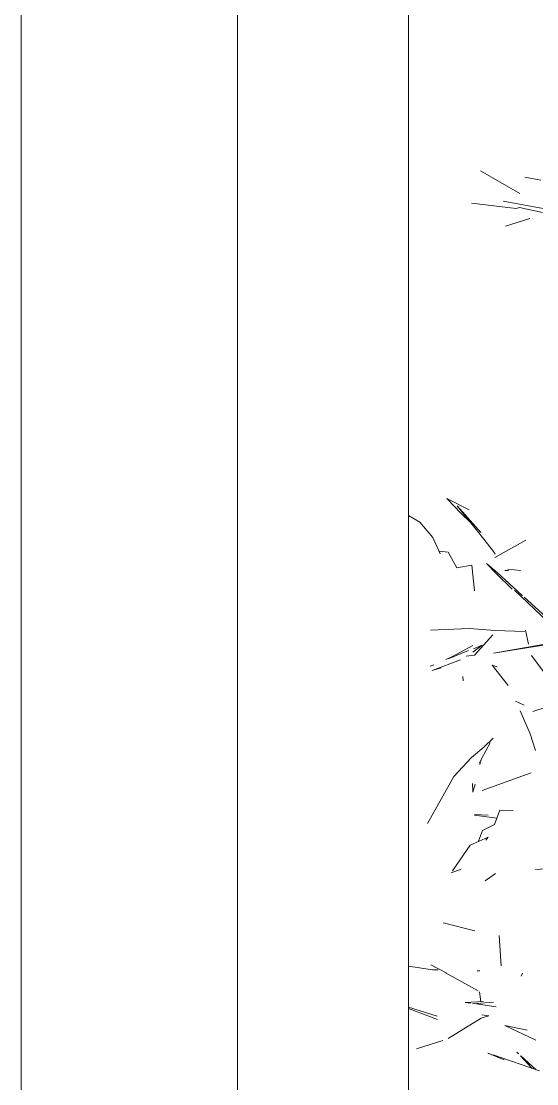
# Model space of a CAD drawing. Header units: millimetres. Extents: x -67152 to -48359, y -6192 to 21191.
# Drawn here: x -65188.3 to -65037.5, y 1510.4 to 1820.8 of the extents above; entities that cross this region are included whole.
import ezdxf

# ---------------------------------------------------------------- set-up
doc = ezdxf.new("R2010")
doc.units = ezdxf.units.MM
for name, color, linetype, lineweight in [('A-FLOR', 192, 'Continuous', 18), ('G-IMPT', 8, 'Continuous', 9), ('I-FURN', 30, 'Continuous', 9), ('L-PLNT', 71, 'Continuous', 9)]:
    doc.layers.add(name, color=color, linetype=linetype, lineweight=lineweight)

# ---------------------------------------------------------------- blocks, each defined once
blk = doc.blocks.new('PM_001 - PM_001-3564975-Nivel 1 Oficinas')
at = {"layer": 'I-FURN'}
for p, q in [((1850, 400), (1850, -1856.04)), ((1900, -1856.04), (1900, 400))]:
    blk.add_line(p, q, dxfattribs=at)
blk = doc.blocks.new('JARDIN VERTICAL_02 - JARDIN VERTICAL_02-3564986-Nivel 1 Oficinas')
at = {"layer": 'G-IMPT'}
for p, q in [((-285.74, -130.2), (-284.77, -144.36)), ((-353.44, -135.64), (-364.34, -147.63)), ((-347.96, -156.58), (-351.61, -136.24)), ((-347.96, -156.58), (-351.27, -136.04)), ((-338.91, -139.25), (-347.3, -145.54)), ((-477.74, -141.03), (-480.05, -153.78)), ((-478.16, -148.96), (-476.73, -142.29)), ((-366.4, -150.43), (-357.07, -140.65)), ((-330.96, -145.14), (-332.27, -141.2)), ((-324.46, -145.84), (-331.18, -148.79)), ((-324.46, -145.84), (-319.61, -144.32)), ((-313.02, -145.61), (-307.89, -159.93)), ((-234.93, -144.27), (-239.21, -153.32)), ((-225.99, -143.19), (-230.63, -156.67)), ((-226.76, -145.42), (-230.4, -148.76)), ((-226.32, -144.13), (-230.39, -148.57)), ((-482.27, -148.87), (-488.94, -160.43)), ((-478.16, -148.96), (-477.87, -149.95)), ((-474.98, -145.98), (-472.77, -153.12)), ((-375.98, -156.2), (-381.01, -147.16)), ((-372.16, -148.76), (-372.52, -152.42)), ((-364.75, -148.09), (-366.24, -149.73)), ((-354.73, -147.22), (-350.67, -146.4)), ((-354.64, -156.08), (-354.35, -147.54)), ((-332.78, -147.6), (-334.02, -150.18)), ((-254.49, -148.17), (-253.64, -148.51)), ((-239.21, -153.32), (-237.89, -146.77)), ((-477.87, -149.95), (-479.44, -163)), ((-371.58, -155.56), (-366.24, -149.73)), ((-371.19, -155.74), (-366.69, -151.13)), ((-302.11, -154.73), (-302.07, -150.81)), ((-231.05, -149.28), (-231.47, -149.74)), ((-230.97, -149.28), (-231.47, -149.74)), ((-372.15, -152.21), (-372.14, -153.33)), ((-338.55, -152.35), (-344.49, -157.02)), ((-297.99, -156.27), (-302.11, -154.73)), ((-256.64, -154.37), (-265.49, -154.95)), ((-231.16, -158.22), (-229.16, -153.53)), ((-382.67, -160.52), (-377.72, -156.59)), ((-377.72, -156.59), (-376.89, -156.11)), ((-374.17, -158.67), (-371.58, -155.56)), ((-374.17, -158.67), (-371.19, -155.74)), ((-355.21, -163.72), (-354.64, -156.08)), ((-353.34, -156.8), (-347.43, -162.15)), ((-344.49, -157.02), (-344.02, -155.57)), ((-323.16, -156.74), (-320.51, -159.47)), ((-317.13, -160.15), (-321.82, -157.6)), ((-300.9, -162.21), (-300.72, -158.12)), ((-300.71, -162.19), (-299.82, -155.59)), ((-296.24, -159.81), (-297.99, -156.27)), ((-293.4, -158.88), (-294.29, -158.15)), ((-294.29, -158.15), (-291.96, -163.4)), ((-283.62, -156.01), (-281.48, -159)), ((-246.03, -156.58), (-245.59, -162.72)), ((-245.63, -162.25), (-244.73, -155.8)), ((-242.09, -158.02), (-242.39, -159.98)), ((-241.41, -160.2), (-242.1, -158)), ((-230.94, -157.57), (-231.16, -158.22)), ((-391.05, -167.28), (-383.3, -160.3)), ((-382.67, -160.52), (-391.05, -167.28)), ((-350.34, -159.93), (-349.31, -162.48)), ((-350.34, -159.93), (-348.31, -162.66)), ((-317.52, -163.08), (-320.51, -159.47)), ((-316.52, -160.3), (-317.13, -160.15)), ((-317.13, -160.15), (-315.86, -160.73)), ((-315.44, -160.58), (-316.22, -160.38)), ((-293.04, -160.97), (-296.24, -159.81)), ((-255.22, -160.58), (-255.24, -161.34)), ((-254.65, -170.69), (-249.38, -161.12)), ((-249.06, -160.66), (-246.19, -160.36)), ((-245.99, -164.87), (-246.23, -159.55)), ((-235.4, -169.88), (-241.41, -160.2)), ((-393.23, -170.28), (-389.85, -163.71)), ((-388.79, -166.02), (-386.39, -163.52)), ((-373.7, -162.99), (-366.24, -162.15)), ((-372.96, -167.32), (-373.7, -162.99)), ((-355.21, -163.72), (-354.73, -175.02)), ((-346.37, -169.82), (-350.21, -162.65)), ((-348.74, -163.92), (-346.37, -169.82)), ((-347.09, -164.61), (-347.43, -162.15)), ((-311.98, -168.21), (-317.52, -163.08)), ((-307.38, -162.61), (-309.88, -162.77)), ((-307.38, -162.61), (-309.78, -162.01)), ((-291.96, -163.4), (-284.46, -168.55)), ((-266.84, -162.02), (-269.2, -171.33)), ((-245.99, -164.87), (-245.77, -163.26)), ((-388.79, -166.02), (-393.23, -170.28)), ((-377.48, -169.85), (-372.96, -167.32)), ((-342.98, -174.54), (-346.08, -166.22)), ((-339.91, -165.44), (-341.23, -165.53)), ((-284.89, -166.03), (-283.84, -168.98)), ((-377.48, -169.85), (-377.82, -172.58)), ((-346.14, -170.55), (-346.84, -168.95)), ((-311.98, -168.21), (-298.22, -175.86)), ((-256.98, -174.94), (-254.47, -170.25)), ((-377.01, -172.21), (-381.77, -174.39)), ((-342.98, -174.54), (-343.74, -171.94)), ((-256.98, -174.94), (-255.95, -173.05)), ((-255.49, -172.82), (-255.52, -174.45)), ((-244.61, -181.45), (-242, -173.04)), ((-240.95, -172.97), (-244.23, -181.45)), ((-234.81, -171.38), (-232.4, -179.11)), ((-386.26, -178.16), (-381.77, -174.39)), ((-344.18, -175.12), (-344.64, -174.04)), ((-255.52, -174.45), (-256.56, -181.45)), ((-386.26, -178.16), (-388.27, -181.45))]:
    blk.add_line(p, q, dxfattribs=at)
blk = doc.blocks.new('JARDIN VERTICAL_02 - JARDIN VERTICAL_02-V27-Nivel 1 Oficinas')
at = {"layer": 'G-IMPT'}
blk.add_line((362.97, -147.44), (363.8, -142.81), dxfattribs=at)

msp = doc.modelspace()

# ---------------------------------------------------------------- linework, layer by layer
at = {"layer": 'A-FLOR'}
msp.add_line((-65188.3, 2344.53), (-65188.3, 1044.53), dxfattribs=at)

# ---------------------------------------------------------------- block references
at = {"layer": 'I-FURN', "rotation": 180}
msp.add_blockref('PM_001 - PM_001-3564975-Nivel 1 Oficinas', (-63225.04, 944.53), dxfattribs=at)
at = {"layer": 'L-PLNT', "rotation": 269.9999999999999}
for name, p in [('JARDIN VERTICAL_02 - JARDIN VERTICAL_02-V27-Nivel 1 Oficinas', (-64893.59, 2138.15)), ('JARDIN VERTICAL_02 - JARDIN VERTICAL_02-3564986-Nivel 1 Oficinas', (-64893.59, 1288.15))]:
    msp.add_blockref(name, p, dxfattribs=at)

doc.saveas('drawing.dxf')
